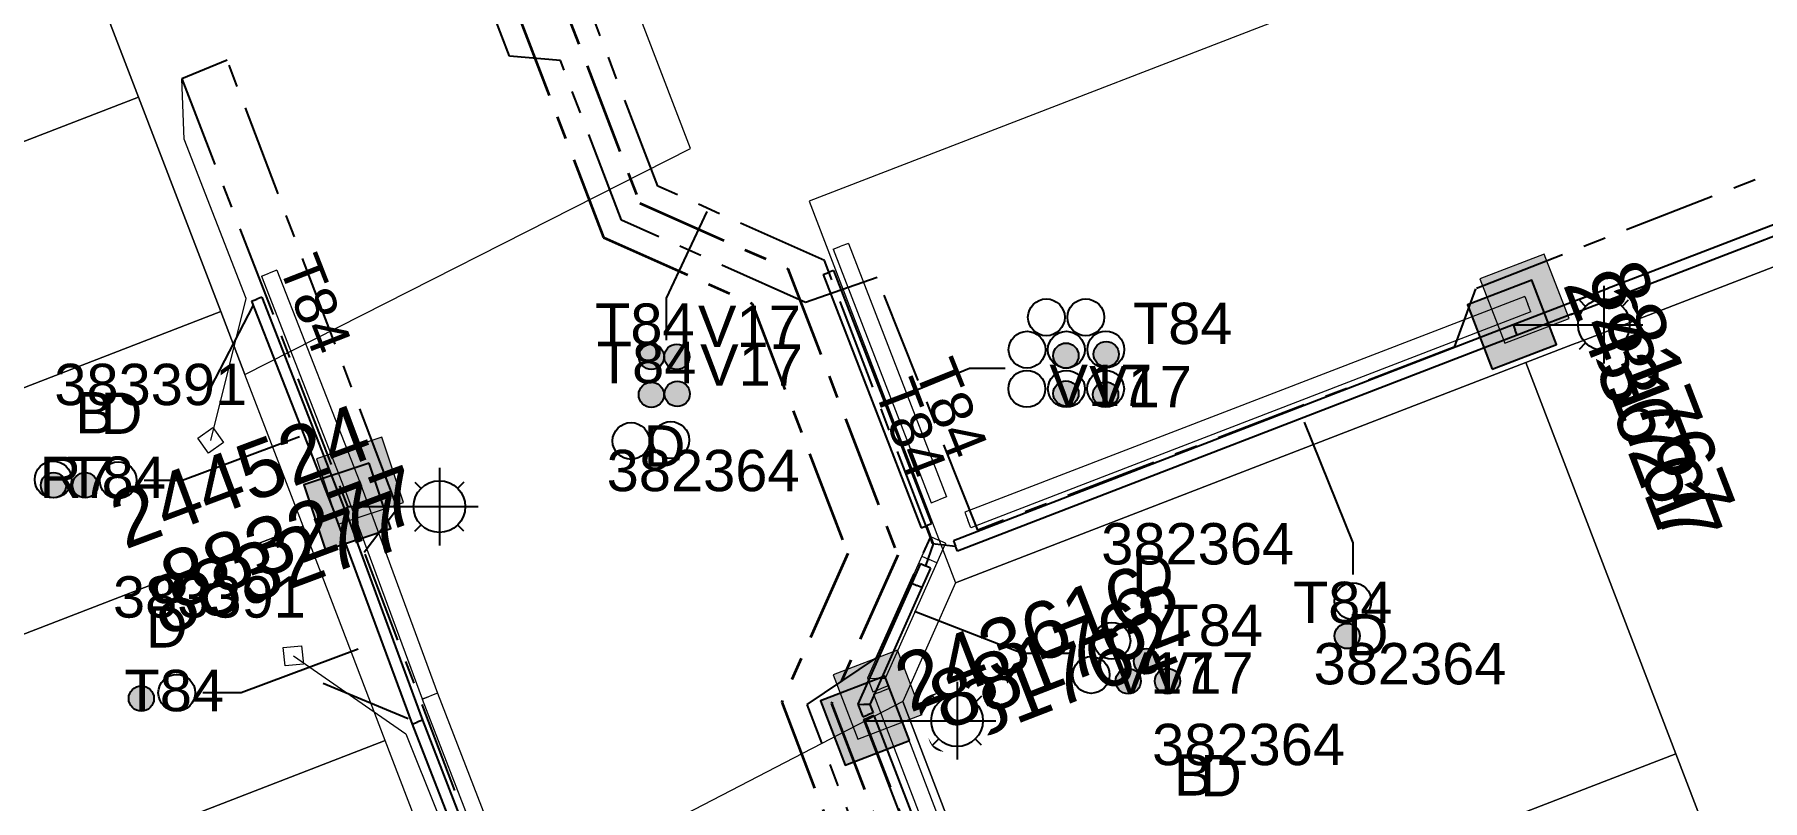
# Model space of a CAD drawing. Header units: metres. Extents: x 0 to 310918, y 0 to 6270107.
# Drawn here: x 310669.9 to 310745.1, y 6269851.9 to 6269885.2 of the extents above; entities that cross this region are included whole.
import ezdxf
from ezdxf.enums import TextEntityAlignment as Align

# ---------------------------------------------------------------- set-up
doc = ezdxf.new("R2010")
doc.units = ezdxf.units.M
doc.linetypes.add('Cable Exist UG', pattern=[7, 4, -1, 1, -1])
doc.linetypes.add('PHANTOMX2', pattern=[6.6, 3, -0.75, 0.2, -0.75, 0.2, -0.75, 0.2, -0.75])
doc.layers.get('0').update_dxf_attribs({"color": 6})
for name, color, linetype, lineweight in [('_User Miscellaneous1', 30, 'Continuous', 13), ('_User_HV_Exist', 1, 'Continuous', 35), ('Cadastre Developer_SP_NEW', 92, 'Continuous', 15), ('Cadastre Land Parcels_SP_EXT', 118, 'Continuous', 15), ('Cadastre Roads_SP_EXT', 218, 'Continuous', 15), ('Mains_HV_EXT', 13, 'Continuous', 25), ('Mains_LV_EXT', 163, 'Continuous', 25), ('Mains_LV_SL_EXT', 135, 'Continuous', 25), ('Services_SP_EXT', 42, 'PHANTOMX2', 20)]:
    doc.layers.add(name, color=color, linetype=linetype, lineweight=lineweight)
doc.layers.add('_User Miscellaneous12', color=252, linetype='Continuous', lineweight=13, plot=False, transparency=0.75)
for name, color, linetype in [('Duct_SP_EXT', 30, 'Continuous'), ('SupportsUG_SP_LV_SL_EXT', 7, 'Continuous'), ('Trench_SP_EXT', 7, 'Continuous')]:
    doc.layers.add(name, color=color, linetype=linetype)
doc.layers.add('Features_HIDE', color=1, linetype='Continuous', plot=False)
doc.styles.add('COLUMN_LABEL', font='arial.ttf', dxfattribs={"height": 2})
doc.styles.add('iecARIAL', font='arial.ttf', dxfattribs={"height": 2})
doc.styles.add('POLE_LABEL', font='arial.ttf', dxfattribs={"height": 2})
doc.styles.add('SL_LABEL', font='arial.ttf', dxfattribs={"height": 2})
doc.styles.get("Standard").update_dxf_attribs({"font": 'arial.ttf'})

# ---------------------------------------------------------------- blocks, each defined once
blk = doc.blocks.new('COLUMN_EXT')
blk.add_hatch(color=256).paths.add_polyline_path([(1.5, -1.5), (1.5, 1.5), (-1.5, 1.5), (-1.5, -1.5)])
blk.add_lwpolyline([(1.5, 1.5), (-1.5, 1.5), (-1.5, -1.5), (1.5, -1.5)], close=True)
at = {"flags": 1}
blk.add_attdef('Z', (-1.813, 2.351), '', height=0.2, rotation=180, dxfattribs=at)
at = {"flags": 9}
for tag, p in [('STREETNAME', (-1.813, 1.6)), ('SUBURB', (-1.813, 1.8)), ('NOTES', (-1.813, 2)), ('OWNED_BY', (-1.813, 0.6)), ('LOCATION', (-1.813, 1.4)), ('LEGEND', (-1.813, 1.2)), ('USAGE', (-1.813, 1)), ('STATE', (-1.813, 0.8)), ('COLUMN_TYPE', (-1.813, 0.4))]:
    blk.add_attdef(tag, text='', height=0.2, rotation=180, dxfattribs=at).set_placement(p, align=Align.MIDDLE_LEFT)
for tag, style, p in [('STRUCTURE_PLANT_NUMBER', 'POLE_LABEL', (-1.813, -0.031)), ('STREET_CODE', 'COLUMN_LABEL', (-1.813, 0.2))]:
    blk.add_attdef(tag, text='', height=0.2, rotation=180, dxfattribs=dict(at, style=style)).set_placement(p, align=Align.MIDDLE_LEFT)
at = {"style": 'COLUMN_LABEL', "width": 0.9, "flags": 8}
blk.add_attdef('ASSET_NUM', text='', height=2, rotation=270, dxfattribs=at).set_placement((2, -4), align=Align.MIDDLE_LEFT)
blk = doc.blocks.new('DUCT_EXT')
blk.add_circle((0, 0.8), 0.8)
at = {"flags": 1}
blk.add_attdef('Z', (0, 0), '', height=0.2, dxfattribs=at)
at = {"flags": 9}
for tag, p in [('DUCT_CODE', (0, 0)), ('XSECT_TYPE', (0, -0.2)), ('STATE', (0, -0.6)), ('FB_REFERENCE', (0, -0.4)), ('NOTES', (0, -0.8))]:
    blk.add_attdef(tag, text='', height=0.2, dxfattribs=at).set_placement(p, align=Align.MIDDLE_LEFT)
blk = doc.blocks.new('SL_LANTERN_EXT')
at = {"flags": 9}
for tag, p in [('LRATECODE', (-7.4, 0)), ('LOUTREACHVOCAB', (-7.2, 0)), ('LOUTREACH', (-7, 0)), ('LANTNUMBER', (-6.6, 0)), ('LNEW', (-6.4, 0)), ('LMASTVOCAB', (-6.2, 0)), ('LMAST', (-6, 0)), ('LLAMPVOCAB', (-5.8, 0)), ('LLAMP', (-5.6, 0)), ('LEXIST', (-5.4, 0)), ('LCHARGE3PERCENT', (-5.2, 0)), ('LCHARGE3', (-5, 0)), ('LCHARGE2PERCENT', (-4.8, 0)), ('LCHARGE2', (-4.6, 0)), ('LCHARGE1PERCENT', (-4.4, 0)), ('LCHARGE1', (-4.2, 0)), ('LCATEGORY', (-4, 0)), ('LBRACKETVOCAB', (-3.8, 0)), ('LBRACKET', (-3.6, 0)), ('LKINGHEIGHT', (-3.4, 0)), ('CREPLACE', (-3.2, 0)), ('CREMOVE', (-3, 0)), ('CNUMBER', (-2.8, 0)), ('CNEW', (-2.6, 0)), ('CEXIST', (-2.4, 0)), ('USAGE', (-2.2, 0)), ('STATE', (-2, 0)), ('OWNED_BY', (-1.8, 0)), ('ORIENTATION', (-1.6, 0)), ('OPERATING_VOLTAGE', (-1.4, 0)), ('NO_PHASES', (-1.2, 0)), ('LANTERN_TYPE', (-1, 0)), ('LANTERN_PURPOSE', (-0.8, 0)), ('CONTROL_TYPE', (-0.6, 0)), ('CONSTRUCTED_VOLTAGE', (-0.4, 0))]:
    blk.add_attdef(tag, text='', height=0.001, rotation=270, dxfattribs=at).set_placement(p, align=Align.MIDDLE_LEFT)
at = {"style": 'SL_LABEL', "flags": 9}
blk.add_attdef('STREET_CODE', text='', height=0.001, rotation=270, dxfattribs=at).set_placement((0.001, 0), align=Align.MIDDLE_LEFT)
at = {"flags": 1}
blk.add_attdef('Z', (0, 0), '', height=0.001, rotation=270, dxfattribs=at)
at = {"width": 0.9}
blk.add_attdef('LNUMBER', text='', height=1, dxfattribs=at).set_placement((7, -1), align=Align.MIDDLE_LEFT)
at = {"flags": 9}
for tag, p in [('LREMOVE', (0, -7.6)), ('LREPLACE', (0, -7.8)), ('LTYPE', (0, -8)), ('LTYPEVOCAB', (0, -8.2)), ('LEGEND', (0, -8.4)), ('SUBURB', (0, -8.6)), ('STREETNAME', (0, -8.8)), ('LOCATION', (0, -9)), ('NOTES', (0, -9.2)), ('MAINTAINED_BY', (0, -9.863))]:
    blk.add_attdef(tag, text='', height=0.001, dxfattribs=at).set_placement(p, align=Align.MIDDLE_LEFT)
blk.add_attdef('OPERATED_BY', (0, -9.607), '', height=0.001, dxfattribs=at)
at = {"layer": 'Features_HIDE', "width": 0.9}
blk.add_attdef('ASSET_NUM', text='', height=1, dxfattribs=at).set_placement((7, 1), align=Align.MIDDLE_LEFT)
at = {"transparency": 33554651}
blk.add_wipeout([(5.688, 0), (5.061, -1.061), (4, -1.688), (2.939, -1.061), (2.313, 0), (2.939, 1.061), (4, 1.687), (5.061, 1.061)], dxfattribs=at)
for p, q in [((4, 1.687), (4, 0)), ((2.939, 1.061), (3.205, 0.795)), ((5.061, 1.061), (4.795, 0.795)), ((0, 0), (4, 0)), ((4, 0), (5.688, 0)), ((4, 0), (4, -1.688)), ((2.939, -1.061), (3.205, -0.795)), ((5.061, -1.061), (4.795, -0.795))]:
    blk.add_line(p, q)
blk.add_circle((4, 0), 1.125)
blk = doc.blocks.new('CCP_EXT')
at = {"flags": 9}
for tag, p in [('USAGE', (0, -1.2)), ('LEGEND', (0, -1.4)), ('LIFE_SUPPORT', (0, -1.6)), ('STATE', (0, -1.8)), ('NOTES', (0, -2))]:
    blk.add_attdef(tag, text='', height=0.2, dxfattribs=at).set_placement(p, align=Align.MIDDLE_LEFT)
at = {"transparency": 33554651}
blk.add_wipeout([(0, 0.566), (0.566, 0), (0, -0.566), (-0.566, 0)], dxfattribs=at)
blk.add_lwpolyline([(-0.566, 0), (0, 0.566), (0.566, 0), (0, -0.566), (-0.566, 0)])
at = {"flags": 1}
blk.add_attdef('Z', (0, 0), '', height=0.2, dxfattribs=at)
at = {"flags": 9}
for tag, p in [('CCP_TYPE', (0, 0)), ('OPERATING_VOLTAGE', (0, -0.6)), ('ORIENTATION', (0, -0.8)), ('CONSTRUCTED_VOLTAGE', (0, -0.2)), ('NO_PHASES', (0, -0.4)), ('OWNED_BY', (0, -1))]:
    blk.add_attdef(tag, text='', height=0.2, dxfattribs=at).set_placement(p, align=Align.MIDDLE_LEFT)
blk = doc.blocks.new('CABLE_LARGE_EXT')
h = blk.add_hatch(color=256)
edge = h.paths.add_edge_path()
edge.add_arc((0, 0.55), 0.55, 0, 360)
blk.add_circle((0, 0.55), 0.55)
at = {"flags": 1}
blk.add_attdef('Z', (0, 0), '', height=0.2, dxfattribs=at)
at = {"flags": 9}
for tag, p in [('COND_CODE', (0, 0)), ('XSECT_SIZE', (0, -0.6)), ('STATE', (0, -0.4)), ('FB_REFERENCE', (0, -0.2)), ('NOTES', (0, -0.8))]:
    blk.add_attdef(tag, text='', height=0.2, dxfattribs=at).set_placement(p, align=Align.MIDDLE_LEFT)

msp = doc.modelspace()

# ---------------------------------------------------------------- linework, layer by layer
at = {"layer": '_User Miscellaneous1'}
for p, q in [((310704.646, 6269875.866), (310704.981, 6269875.996)), ((310704.646, 6269875.866), (310708.909, 6269864.837)), ((310705.317, 6269876.125), (310704.981, 6269875.996)), ((310705.317, 6269876.125), (310709.58, 6269865.096)), ((310679.777, 6269874.7), (310680.112, 6269874.83)), ((310680.448, 6269874.961), (310680.112, 6269874.83)), ((310708.909, 6269864.837), (310709.245, 6269864.967)), ((310709.58, 6269865.096), (310709.245, 6269864.967)), ((310710.375, 6269864.423), (310710.505, 6269864.087)), ((310710.634, 6269863.751), (310710.505, 6269864.087)), ((310708.871, 6269863.37), (310708.493, 6269862.519)), ((310708.871, 6269863.37), (310709.2, 6269863.224)), ((310709.529, 6269863.078), (310709.2, 6269863.224)), ((310686.762, 6269856.3), (310687.1, 6269856.424)), ((310686.764, 6269856.294), (310687.1, 6269856.424)), ((310686.764, 6269856.294), (310690.496, 6269846.671)), ((310687.435, 6269856.554), (310687.1, 6269856.424)), ((310687.437, 6269856.549), (310687.1, 6269856.424)), ((310687.435, 6269856.554), (310691.167, 6269846.932))]:
    msp.add_line(p, q, dxfattribs=at)
at = {"layer": 'Cadastre Developer_SP_NEW', "linetype": 'Continuous'}
for points in [[(310674.428, 6269882.482), (310670.849, 6269891.814), (310642.855, 6269880.992), (310646.434, 6269871.66), (310674.428, 6269882.482)], [(310688.738, 6269845.166), (310688.352, 6269846.172), (310685.163, 6269854.489), (310657.17, 6269843.663), (310660.746, 6269834.338), (310688.738, 6269845.166)]]:
    msp.add_lwpolyline(points, close=True, dxfattribs=at)
at = {"layer": 'Cadastre Land Parcels_SP_EXT', "linetype": 'Continuous'}
for points in [[(310674.428, 6269882.482), (310670.849, 6269891.814), (310642.855, 6269880.992), (310646.434, 6269871.66), (310674.428, 6269882.482)], [(310678.005, 6269873.154), (310674.428, 6269882.482), (310646.434, 6269871.66), (310650.012, 6269862.329), (310678.005, 6269873.154)], [(310763.266, 6269844.209), (310750.657, 6269877.08), (310734.767, 6269870.94), (310741.298, 6269853.912), (310747.375, 6269838.069), (310763.266, 6269844.209)], [(310681.584, 6269863.822), (310679.052, 6269870.423), (310678.005, 6269873.154), (310650.012, 6269862.329), (310653.592, 6269852.996), (310681.584, 6269863.822)], [(310741.298, 6269853.912), (310734.767, 6269870.94), (310709.969, 6269861.36), (310707.668, 6269856.185), (310712.769, 6269842.888), (310741.298, 6269853.912)], [(310685.163, 6269854.489), (310681.584, 6269863.822), (310653.592, 6269852.996), (310657.17, 6269843.663), (310685.163, 6269854.489)], [(310688.738, 6269845.166), (310688.352, 6269846.172), (310685.163, 6269854.489), (310657.17, 6269843.663), (310660.746, 6269834.338), (310688.738, 6269845.166)], [(310747.375, 6269838.069), (310741.298, 6269853.912), (310712.769, 6269842.888), (310718.846, 6269827.046), (310747.375, 6269838.069)]]:
    msp.add_lwpolyline(points, close=True, dxfattribs=at)
at = {"layer": 'Cadastre Roads_SP_EXT', "linetype": 'Continuous'}
msp.add_lwpolyline([(310698.433, 6269880.256), (310693.78, 6269892.385), (310688.324, 6269906.604), (310682.869, 6269920.823), (310677.414, 6269935.042), (310672.761, 6269947.171), (310652.607, 6269939.384), (310656.535, 6269929.14), (310660.113, 6269919.81), (310663.691, 6269910.478), (310667.27, 6269901.147), (310670.849, 6269891.814), (310674.428, 6269882.482), (310678.005, 6269873.154), (310679.052, 6269870.423), (310698.433, 6269880.256)], close=True, dxfattribs=at)
at = {"layer": 'Duct_SP_EXT'}
for p, q in [((310704.213, 6269874.776), (310704.437, 6269874.863)), ((310704.213, 6269874.776), (310708.476, 6269863.747)), ((310704.66, 6269874.949), (310704.437, 6269874.863)), ((310704.66, 6269874.949), (310708.924, 6269863.92)), ((310679.344, 6269873.611), (310679.568, 6269873.698)), ((310679.791, 6269873.785), (310679.568, 6269873.698)), ((310708.476, 6269863.747), (310708.7, 6269863.834)), ((310708.924, 6269863.92), (310708.7, 6269863.834)), ((310709.873, 6269863.178), (310709.96, 6269862.954)), ((310710.046, 6269862.73), (310709.96, 6269862.954)), ((310686.33, 6269855.208), (310686.555, 6269855.291)), ((310686.331, 6269855.205), (310686.555, 6269855.291)), ((310686.331, 6269855.205), (310690.063, 6269845.582)), ((310686.779, 6269855.378), (310686.555, 6269855.291)), ((310686.78, 6269855.374), (310686.555, 6269855.291)), ((310686.779, 6269855.378), (310690.511, 6269845.756))]:
    msp.add_line(p, q, dxfattribs=at)
for points in [[(310697.401, 6269871.915), (310697.401, 6269873.741), (310699.161, 6269877.514)], [(310712.132, 6269870.678), (310710.571, 6269870.678), (310706.981, 6269869.203)], [(310727.256, 6269861.712), (310727.256, 6269863.096), (310725.144, 6269868.346)], [(310674.67, 6269865.825), (310676.344, 6269865.825), (310681.435, 6269867.726)], [(310715.002, 6269858.279), (310712.88, 6269858.279), (310708.182, 6269860.1)], [(310677.219, 6269856.58), (310678.894, 6269856.58), (310683.984, 6269858.48)]]:
    msp.add_lwpolyline(points, dxfattribs=at)
at = {"layer": 'Trench_SP_EXT', "linetype": 'Cable Exist UG'}
for points in [[(310677.571, 6269869.857), (310679.567, 6269873.698)], [(310708.7, 6269863.834), (310708.956, 6269863.07), (310709.96, 6269862.954)], [(310682.457, 6269856.981), (310686.555, 6269855.291)]]:
    msp.add_lwpolyline(points, dxfattribs=at)

# ---------------------------------------------------------------- block references
at = {"layer": 'Duct_SP_EXT'}
for name, p in [('DUCT_EXT', (310713.917, 6269872.106)), ('DUCT_EXT', (310715.633, 6269872.106)), ('DUCT_EXT', (310713.076, 6269870.697)), ('DUCT_EXT', (310714.786, 6269870.697)), ('CABLE_LARGE_EXT', (310714.769, 6269870.687)), ('DUCT_EXT', (310716.503, 6269870.704)), ('CABLE_LARGE_EXT', (310716.521, 6269870.75)), ('DUCT_EXT', (310713.07, 6269868.995)), ('DUCT_EXT', (310714.788, 6269868.995)), ('DUCT_EXT', (310716.495, 6269868.995)), ('CABLE_LARGE_EXT', (310714.769, 6269869.041)), ('CABLE_LARGE_EXT', (310716.495, 6269868.995)), ('DUCT_EXT', (310670.713, 6269865.048)), ('DUCT_EXT', (310673.541, 6269865.015)), ('CABLE_LARGE_EXT', (310670.727, 6269865.048)), ('CABLE_LARGE_EXT', (310672.104, 6269865.048)), ('DUCT_EXT', (310716.771, 6269858.034)), ('DUCT_EXT', (310715.868, 6269856.544)), ('CABLE_LARGE_EXT', (310674.551, 6269855.769)), ('DUCT_EXT', (310676.09, 6269855.769))]:
    msp.add_blockref(name, p, dxfattribs=at)
for name, p, rotation in [('CABLE_LARGE_EXT', (310697.289, 6269871.191), 90.02205247366072), ('CABLE_LARGE_EXT', (310698.395, 6269871.19), 90.02205247366072), ('CABLE_LARGE_EXT', (310697.284, 6269869.537), 90.02205247366072), ('CABLE_LARGE_EXT', (310698.412, 6269869.574), 90.02205247366072), ('DUCT_EXT', (310696.65, 6269867.526), 90.02205247366072), ('DUCT_EXT', (310698.382, 6269867.568), 90.02205247366072), ('DUCT_EXT', (310726.449, 6269860.556), 270.1156758684173), ('CABLE_LARGE_EXT', (310726.451, 6269859.04), 270.0597447227178)]:
    msp.add_blockref(name, p, dxfattribs=dict(at, rotation=rotation))
at = {"layer": 'SupportsUG_SP_LV_SL_EXT'}
ref = msp.add_blockref('COLUMN_EXT', (310734.169, 6269872.585), dxfattribs=dict(at, rotation=201.1205472448164))
ref.add_attrib('ASSET_NUM', '881767', dxfattribs={"layer": '0', "height": 2.5, "rotation": 291.12055, "style": 'COLUMN_LABEL'}).set_placement((310736.169, 6269873.335), align=Align.BOTTOM_LEFT)
ref = msp.add_blockref('COLUMN_EXT', (310683.514, 6269864.668), dxfattribs=dict(at, rotation=18.3073660232827))
ref.add_attrib('ASSET_NUM', '883277', dxfattribs={"layer": '0', "height": 2.5, "rotation": 20.49388, "style": 'COLUMN_LABEL'}).set_placement((310685.514, 6269865.418), align=Align.TOP_RIGHT)
ref = msp.add_blockref('COLUMN_EXT', (310706.031, 6269855.354), dxfattribs=dict(at, rotation=290.9705040954224))
ref.add_attrib('ASSET_NUM', '881762', dxfattribs={"layer": '0', "height": 2.5, "rotation": 21.14515, "style": 'COLUMN_LABEL'}).set_placement((310708.031, 6269856.104), align=Align.TOP_LEFT)

# ---------------------------------------------------------------- texts
at = {"layer": 'Duct_SP_EXT'}
for s, p in [('T84', (310694.286, 6269871.708)), ('V17', (310698.761, 6269871.614)), ('T84', (310717.681, 6269871.742)), ('T84', (310694.361, 6269870.041)), ('V17', (310698.855, 6269869.929)), ('383391', (310670.766, 6269869.085)), ('V17', (310714.048, 6269869.041)), ('V17', (310715.774, 6269868.995)), ('B', (310671.678, 6269867.854)), ('D', (310672.783, 6269867.834)), ('D', (310696.402, 6269866.408)), ('382364', (310694.791, 6269865.341)), ('382364', (310716.302, 6269862.153)), ('D', (310717.635, 6269860.752)), ('383391', (310673.316, 6269859.839)), ('T84', (310724.641, 6269859.6)), ('T84', (310719.004, 6269858.61)), ('D', (310674.747, 6269858.538)), ('D', (310726.987, 6269858.196)), ('382364', (310725.541, 6269856.935)), ('T84', (310673.819, 6269855.769)), ('382364', (310718.517, 6269853.421)), ('B', (310719.469, 6269852.097)), ('D', (310720.606, 6269852.064))]:
    msp.add_text(s, height=1.8, dxfattribs=at).set_placement(p)
at = {"layer": 'Mains_LV_EXT'}
for rotation, p in [(291.33529, (310680.495, 6269875.178)), (291.76765, (310708.152, 6269870.636)), (290.98716, (310706.398, 6269869.793))]:
    msp.add_text('T84', height=1.8, rotation=rotation, dxfattribs=at).set_placement(p)

# ---------------------------------------------------------------- next in the draw order: block references
at = {"layer": 'Features_HIDE'}
ref = msp.add_blockref('SL_LANTERN_EXT', (310734.169, 6269872.585), dxfattribs=at)
ref.add_attrib('ASSET_NUM', '243621', dxfattribs={"layer": '0', "height": 2.5, "rotation": 291.12055, "style": 'iecARIAL'}).set_placement((310735.669, 6269874.085), align=Align.BOTTOM_LEFT)
ref = msp.add_blockref('SL_LANTERN_EXT', (310683.515, 6269864.668), dxfattribs=at)
ref.add_attrib('ASSET_NUM', '244524', dxfattribs={"layer": '0', "height": 2.5, "rotation": 20.49388, "style": 'iecARIAL'}).set_placement((310685.015, 6269866.168), align=Align.BOTTOM_RIGHT)
ref = msp.add_blockref('SL_LANTERN_EXT', (310706.031, 6269855.354), dxfattribs=at)
ref.add_attrib('ASSET_NUM', '243616', dxfattribs={"layer": '0', "height": 2.5, "rotation": 21.14515, "style": 'iecARIAL'}).set_placement((310707.531, 6269856.854), align=Align.MIDDLE_LEFT)
at = {"layer": 'Services_SP_EXT', "rotation": 320.457089780828}
msp.add_blockref('CCP_EXT', (310681.163, 6269858.172), dxfattribs=at)

# ---------------------------------------------------------------- next in the draw order: linework, layer by layer
at = {"layer": '_User Miscellaneous1'}
for p, q in [((310679.777, 6269874.7), (310683.38, 6269865.476)), ((310680.448, 6269874.961), (310684.05, 6269865.737)), ((310734.724, 6269873.816), (310710.375, 6269864.423)), ((310734.724, 6269873.816), (310734.854, 6269873.481)), ((310734.983, 6269873.145), (310734.854, 6269873.481)), ((310734.983, 6269873.145), (310710.634, 6269863.751)), ((310684.05, 6269865.737), (310683.715, 6269865.606)), ((310684.053, 6269865.731), (310683.715, 6269865.606)), ((310684.053, 6269865.731), (310687.437, 6269856.549)), ((310683.377, 6269865.482), (310683.715, 6269865.606)), ((310683.377, 6269865.482), (310686.762, 6269856.3)), ((310683.38, 6269865.476), (310683.715, 6269865.606)), ((310709.529, 6269863.078), (310709.151, 6269862.227)), ((310708.493, 6269862.519), (310706.132, 6269857.207)), ((310709.151, 6269862.227), (310706.911, 6269857.186)), ((310708.493, 6269862.519), (310708.822, 6269862.373)), ((310709.151, 6269862.227), (310708.822, 6269862.373)), ((310706.132, 6269857.207), (310706.362, 6269856.608)), ((310706.132, 6269857.207), (310706.522, 6269857.196)), ((310706.362, 6269856.608), (310706.698, 6269856.737)), ((310706.911, 6269857.186), (310706.522, 6269857.196)), ((310707.034, 6269856.866), (310706.698, 6269856.737)), ((310707.075, 6269856.76), (310706.739, 6269856.631)), ((310706.911, 6269857.186), (310707.034, 6269856.866)), ((310707.075, 6269856.76), (310718.222, 6269827.676)), ((310706.402, 6269856.502), (310706.739, 6269856.631)), ((310706.402, 6269856.502), (310717.55, 6269827.418))]:
    msp.add_line(p, q, dxfattribs=at)
at = {"layer": '_User Miscellaneous12'}
msp.add_lwpolyline([(310681.163, 6269858.172), (310686.052, 6269854.785), (310686.052, 6269854.785), (310688.777, 6269847.982), (310690.672, 6269845.773)], dxfattribs=at)
at = {"layer": 'Cadastre Developer_SP_NEW', "linetype": 'Continuous'}
for points in [[(310763.266, 6269844.209), (310750.657, 6269877.08), (310734.767, 6269870.94), (310741.298, 6269853.912), (310747.375, 6269838.069), (310763.266, 6269844.209)], [(310741.298, 6269853.912), (310734.767, 6269870.94), (310709.969, 6269861.36), (310707.668, 6269856.185), (310712.769, 6269842.888), (310741.298, 6269853.912)], [(310685.163, 6269854.489), (310681.584, 6269863.822), (310653.592, 6269852.996), (310657.17, 6269843.663), (310685.163, 6269854.489)], [(310747.375, 6269838.069), (310741.298, 6269853.912), (310712.769, 6269842.888), (310718.846, 6269827.046), (310747.375, 6269838.069)]]:
    msp.add_lwpolyline(points, close=True, dxfattribs=at)
at = {"layer": 'Cadastre Roads_SP_EXT', "linetype": 'Continuous'}
for points in [[(310734.767, 6269870.94), (310750.657, 6269877.08), (310766.549, 6269883.22), (310782.398, 6269889.344), (310807.196, 6269898.925), (310800.78, 6269915.519), (310773.883, 6269905.126), (310759.289, 6269899.487), (310744.891, 6269893.923), (310730.495, 6269888.36), (310703.598, 6269877.967), (310709.969, 6269861.36), (310734.767, 6269870.94)], [(310730.024, 6269797.909), (310724.923, 6269811.204), (310718.846, 6269827.046), (310712.769, 6269842.888), (310707.668, 6269856.185), (310688.352, 6269846.172), (310699.474, 6269817.167), (310703.053, 6269807.836), (310707.704, 6269795.706), (310710.537, 6269788.317), (310730.024, 6269797.909)]]:
    msp.add_lwpolyline(points, close=True, dxfattribs=at)
at = {"layer": 'Duct_SP_EXT'}
for p, q in [((310766.053, 6269884.852), (310734.223, 6269872.572)), ((310766.226, 6269884.404), (310734.395, 6269872.124)), ((310679.344, 6269873.611), (310682.947, 6269864.387)), ((310679.791, 6269873.785), (310683.394, 6269864.561)), ((310734.222, 6269872.572), (310709.873, 6269863.178)), ((310734.222, 6269872.572), (310734.309, 6269872.348)), ((310734.223, 6269872.572), (310734.309, 6269872.348)), ((310734.395, 6269872.124), (310710.046, 6269862.73)), ((310734.395, 6269872.124), (310734.309, 6269872.348)), ((310734.395, 6269872.124), (310734.309, 6269872.348)), ((310682.945, 6269864.391), (310683.17, 6269864.474)), ((310682.945, 6269864.391), (310686.33, 6269855.208)), ((310682.947, 6269864.387), (310683.17, 6269864.474)), ((310683.394, 6269864.561), (310683.17, 6269864.474)), ((310683.396, 6269864.557), (310683.17, 6269864.474)), ((310683.396, 6269864.557), (310686.78, 6269855.374)), ((310708.436, 6269862.189), (310708.058, 6269861.338)), ((310708.436, 6269862.189), (310708.655, 6269862.091)), ((310708.874, 6269861.994), (310708.496, 6269861.143)), ((310708.874, 6269861.994), (310708.655, 6269862.091)), ((310708.058, 6269861.338), (310705.717, 6269856.07)), ((310708.058, 6269861.338), (310708.277, 6269861.24)), ((310708.496, 6269861.143), (310708.277, 6269861.24)), ((310708.496, 6269861.143), (310706.237, 6269856.057)), ((310705.717, 6269856.07), (310705.929, 6269855.519)), ((310705.717, 6269856.07), (310705.977, 6269856.064)), ((310706.237, 6269856.057), (310705.977, 6269856.064)), ((310706.237, 6269856.057), (310706.377, 6269855.69)), ((310705.929, 6269855.519), (310706.153, 6269855.604)), ((310705.97, 6269855.413), (310706.194, 6269855.498)), ((310705.97, 6269855.413), (310717.117, 6269826.328)), ((310706.377, 6269855.69), (310706.153, 6269855.604)), ((310706.418, 6269855.584), (310706.194, 6269855.498)), ((310706.418, 6269855.584), (310717.565, 6269826.5))]:
    msp.add_line(p, q, dxfattribs=at)
at = {"layer": 'Mains_LV_EXT', "linetype": 'Cable Exist UG'}
msp.add_lwpolyline([(310717.217, 6269826.336), (310714.177, 6269828.244), (310714.177, 6269828.244), (310703.508, 6269856.056), (310706.535, 6269858.094), (310706.535, 6269858.094), (310708.872, 6269863.325), (310704.263, 6269875.373), (310704.263, 6269875.373), (310697.012, 6269878.616), (310694.198, 6269885.959), (310691.982, 6269886.153), (310691.982, 6269886.153), (310690.122, 6269891.005), (310691.993, 6269891.745)], dxfattribs=at)
at = {"layer": 'Mains_LV_SL_EXT', "linetype": 'Cable Exist UG'}
msp.add_lwpolyline([(310717.217, 6269826.336), (310706.031, 6269855.354)], dxfattribs=at)
at = {"layer": 'Trench_SP_EXT', "linetype": 'Cable Exist UG'}
msp.add_lwpolyline([(310708.7, 6269863.834), (310708.989, 6269863.053), (310708.655, 6269862.091)], dxfattribs=at)

# ---------------------------------------------------------------- next in the draw order: block references
at = {"layer": '_User Miscellaneous1'}
ref = msp.add_blockref('COLUMN_EXT', (310734.714, 6269873.718), dxfattribs=dict(at, rotation=201.1205472448164))
ref.add_attrib('ASSET_NUM', '881767', dxfattribs={"layer": '0', "height": 2.5, "rotation": 291.12055, "style": 'COLUMN_LABEL'}).set_placement((310736.714, 6269874.468), align=Align.BOTTOM_LEFT)
ref = msp.add_blockref('COLUMN_EXT', (310706.576, 6269856.487), dxfattribs=dict(at, rotation=290.9705040954224))
ref.add_attrib('ASSET_NUM', '881762', dxfattribs={"layer": '0', "height": 2.5, "rotation": 21.14515, "style": 'COLUMN_LABEL'}).set_placement((310708.576, 6269857.237), align=Align.TOP_LEFT)
at = {"layer": 'Duct_SP_EXT'}
for p in [(310718.269, 6269857.39), (310717.478, 6269856.528), (310719.184, 6269856.528)]:
    msp.add_blockref('CABLE_LARGE_EXT', p, dxfattribs=at)
at = {"layer": 'Services_SP_EXT', "rotation": 80.40937861970009}
msp.add_blockref('CCP_EXT', (310677.567, 6269867.553), dxfattribs=at)

# ---------------------------------------------------------------- next in the draw order: texts
at = {"layer": 'Duct_SP_EXT'}
for s, p in [('R7', (310670.128, 6269865.048)), ('T84', (310671.286, 6269865.048)), ('V17', (310716.757, 6269856.528)), ('V17', (310718.462, 6269856.528))]:
    msp.add_text(s, height=1.8, dxfattribs=at).set_placement(p)

# ---------------------------------------------------------------- next in the draw order: linework, layer by layer
at = {"layer": '_User Miscellaneous12'}
msp.add_lwpolyline([(310677.567, 6269867.553), (310679.113, 6269873.732), (310679.113, 6269873.732), (310676.408, 6269880.658), (310676.309, 6269883.288)], dxfattribs=at)
at = {"layer": '_User_HV_Exist', "linetype": 'Cable Exist UG'}
for points in [[(310682.509, 6269940.22), (310680.534, 6269940.693), (310670.359, 6269937.034), (310670.359, 6269937.034), (310672.079, 6269932.364), (310673.3, 6269932.043), (310694.656, 6269876.38), (310701.115, 6269873.5), (310705.28, 6269862.632), (310702.407, 6269856.157), (310726.219, 6269794.029), (310731.044, 6269791.803), (310737.528, 6269775.474)], [(310682.509, 6269940.22), (310681.289, 6269938.702), (310673.918, 6269936.151), (310673.918, 6269936.151), (310696.227, 6269877.871), (310702.674, 6269875.02), (310707.452, 6269862.556), (310704.571, 6269856.1), (310727.799, 6269795.495), (310732.606, 6269793.29), (310738.709, 6269777.886)]]:
    msp.add_lwpolyline(points, dxfattribs=at)
at = {"layer": 'Cadastre Developer_SP_NEW', "linetype": 'Continuous'}
for points in [[(310678.005, 6269873.154), (310674.428, 6269882.482), (310646.434, 6269871.66), (310650.012, 6269862.329), (310678.005, 6269873.154)], [(310681.584, 6269863.822), (310679.052, 6269870.423), (310678.005, 6269873.154), (310650.012, 6269862.329), (310653.592, 6269852.996), (310681.584, 6269863.822)]]:
    msp.add_lwpolyline(points, close=True, dxfattribs=at)
at = {"layer": 'Mains_HV_EXT', "linetype": 'Cable Exist UG'}
for points in [[(310682.509, 6269940.22), (310680.534, 6269940.693), (310670.359, 6269937.034), (310670.359, 6269937.034), (310672.079, 6269932.364), (310673.3, 6269932.043), (310694.656, 6269876.38), (310701.115, 6269873.5), (310705.28, 6269862.632), (310702.407, 6269856.157), (310726.219, 6269794.029), (310731.044, 6269791.803), (310737.528, 6269775.474)], [(310682.509, 6269940.22), (310681.289, 6269938.702), (310673.918, 6269936.151), (310673.918, 6269936.151), (310696.227, 6269877.871), (310702.674, 6269875.02), (310707.452, 6269862.556), (310704.571, 6269856.1), (310727.799, 6269795.495), (310732.606, 6269793.29), (310738.709, 6269777.886)]]:
    msp.add_lwpolyline(points, dxfattribs=at)
at = {"layer": 'Mains_LV_EXT', "linetype": 'Cable Exist UG'}
for points in [[(310766.026, 6269884.862), (310762.446, 6269885.795), (310732.588, 6269874.149), (310731.661, 6269871.605), (310710.941, 6269863.65), (310706.552, 6269874.642), (310703.446, 6269873.548), (310703.446, 6269873.548), (310695.441, 6269877.128), (310692.778, 6269884.076), (310690.562, 6269884.27), (310688.255, 6269890.289), (310689.087, 6269893.737), (310689.087, 6269893.737), (310674.119, 6269932.903), (310672.373, 6269937.257), (310680.499, 6269940.344), (310682.509, 6269940.22)], [(310690.672, 6269845.773), (310684.247, 6269862.692), (310685.688, 6269864.598), (310685.688, 6269864.598), (310685.469, 6269865.188), (310678.284, 6269884.101), (310676.309, 6269883.288)]]:
    msp.add_lwpolyline(points, dxfattribs=at)
at = {"layer": 'Mains_LV_SL_EXT', "linetype": 'Cable Exist UG'}
msp.add_lwpolyline([(310676.309, 6269883.288), (310683.514, 6269864.668)], dxfattribs=at)

# ---------------------------------------------------------------- next in the draw order: block references
at = {"layer": '_User Miscellaneous1'}
ref = msp.add_blockref('COLUMN_EXT', (310684.059, 6269865.8), dxfattribs=dict(at, rotation=18.3073660232827))
ref.add_attrib('ASSET_NUM', '883277', dxfattribs={"layer": '0', "height": 2.5, "rotation": 20.49388, "style": 'COLUMN_LABEL'}).set_placement((310686.059, 6269866.55), align=Align.TOP_RIGHT)

doc.saveas('drawing.dxf')
